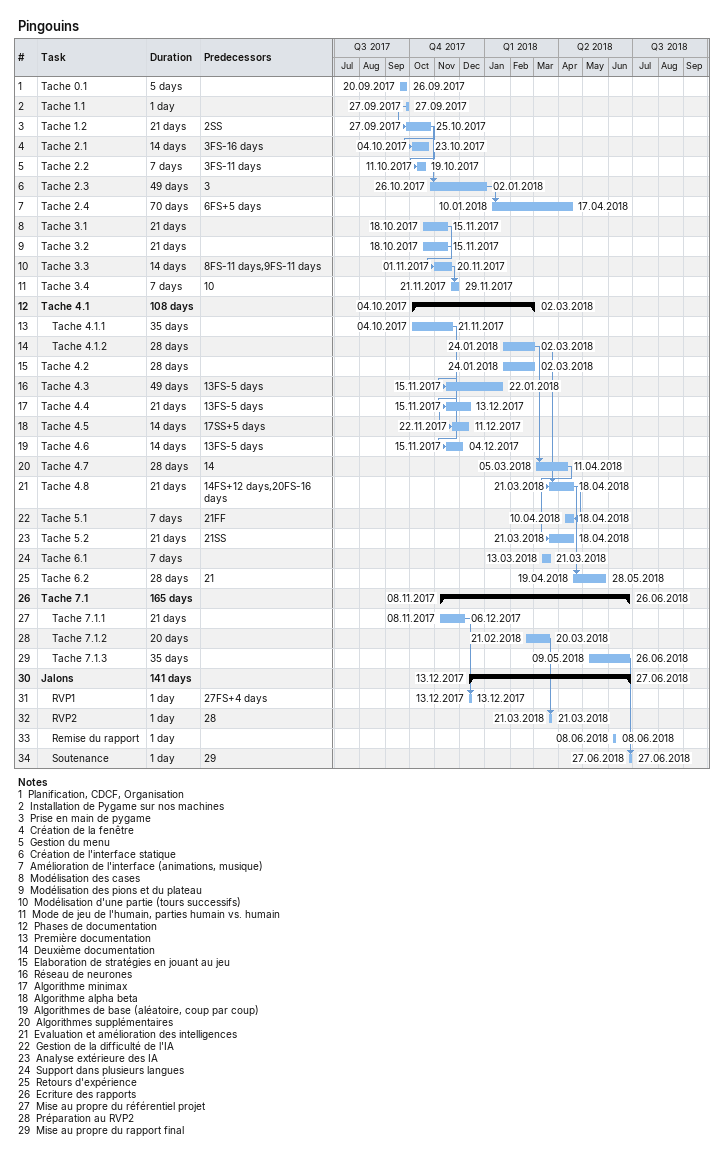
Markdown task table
Pingouins

| ID | Level | Task | Duration | Start | Finish | Predecessors |
|---|---|---|---|---|---|---|
| 1 | 1 | Tache 0.1 | 5d | 2017-09-20 | 2017-09-26 |  |
| 2 | 1 | Tache 1.1 | 1d | 2017-09-27 | 2017-09-27 |  |
| 3 | 1 | Tache 1.2 | 21d | 2017-09-27 | 2017-10-25 | 2SS |
| 4 | 1 | Tache 2.1 | 14d | 2017-10-04 | 2017-10-23 | 3FS-16d |
| 5 | 1 | Tache 2.2 | 7d | 2017-10-11 | 2017-10-19 | 3FS-11d |
| 6 | 1 | Tache 2.3 | 49d | 2017-10-26 | 2018-01-02 | 3 |
| 7 | 1 | Tache 2.4 | 70d | 2018-01-10 | 2018-04-17 | 6FS+5d |
| 8 | 1 | Tache 3.1 | 21d | 2017-10-18 | 2017-11-15 |  |
| 9 | 1 | Tache 3.2 | 21d | 2017-10-18 | 2017-11-15 |  |
| 10 | 1 | Tache 3.3 | 14d | 2017-11-01 | 2017-11-20 | 8FS-11d, 9FS-11d |
| 11 | 1 | Tache 3.4 | 7d | 2017-11-21 | 2017-11-29 | 10 |
| 12 | 1 | **Tache 4.1** | 108d | 2017-10-04 | 2018-03-02 |  |
| 13 | 2 | Tache 4.1.1 | 35d | 2017-10-04 | 2017-11-21 |  |
| 14 | 2 | Tache 4.1.2 | 28d | 2018-01-24 | 2018-03-02 |  |
| 15 | 1 | Tache 4.2 | 28d | 2018-01-24 | 2018-03-02 |  |
| 16 | 1 | Tache 4.3 | 49d | 2017-11-15 | 2018-01-22 | 13FS-5d |
| 17 | 1 | Tache 4.4 | 21d | 2017-11-15 | 2017-12-13 | 13FS-5d |
| 18 | 1 | Tache 4.5 | 14d | 2017-11-22 | 2017-12-11 | 17SS+5d |
| 19 | 1 | Tache 4.6 | 14d | 2017-11-15 | 2017-12-04 | 13FS-5d |
| 20 | 1 | Tache 4.7 | 28d | 2018-03-05 | 2018-04-11 | 14 |
| 21 | 1 | Tache 4.8 | 21d | 2018-03-21 | 2018-04-18 | 14FS+12d, 20FS-16d |
| 22 | 1 | Tache 5.1 | 7d | 2018-04-10 | 2018-04-18 | 21FF |
| 23 | 1 | Tache 5.2 | 21d | 2018-03-21 | 2018-04-18 | 21SS |
| 24 | 1 | Tache 6.1 | 7d | 2018-03-13 | 2018-03-21 |  |
| 25 | 1 | Tache 6.2 | 28d | 2018-04-19 | 2018-05-28 | 21 |
| 26 | 1 | **Tache 7.1** | 165d | 2017-11-08 | 2018-06-26 |  |
| 27 | 2 | Tache 7.1.1 | 21d | 2017-11-08 | 2017-12-06 |  |
| 28 | 2 | Tache 7.1.2 | 20d | 2018-02-21 | 2018-03-20 |  |
| 29 | 2 | Tache 7.1.3 | 35d | 2018-05-09 | 2018-06-26 |  |
| 30 | 1 | **Jalons** | 141d | 2017-12-13 | 2018-06-27 |  |
| 31 | 2 | RVP1 | 1d | 2017-12-13 | 2017-12-13 | 27FS+4d |
| 32 | 2 | RVP2 | 1d | 2018-03-21 | 2018-03-21 | 28 |
| 33 | 2 | Remise du rapport | 1d | 2018-06-08 | 2018-06-08 |  |
| 34 | 2 | Soutenance | 1d | 2018-06-27 | 2018-06-27 | 29 |

Notes
- 1: Planification, CDCF, Organisation
- 2: Installation de Pygame sur nos machines
- 3: Prise en main de pygame
- 4: Création de la fenêtre
- 5: Gestion du menu
- 6: Création de l'interface statique
- 7: Amélioration de l'interface (animations, musique)
- 8: Modélisation des cases
- 9: Modélisation des pions et du plateau
- 10: Modélisation d'une partie (tours successifs)
- 11: Mode de jeu de l'humain, parties humain vs. humain
- 12: Phases de documentation
- 13: Première documentation
- 14: Deuxième documentation
- 15: Elaboration de stratégies en jouant au jeu
- 16: Réseau de neurones
- 17: Algorithme minimax
- 18: Algorithme alpha beta
- 19: Algorithmes de base (aléatoire, coup par coup)
- 20: Algorithmes supplémentaires
- 21: Evaluation et amélioration des intelligences
- 22: Gestion de la difficulté de l'IA
- 23: Analyse extérieure des IA
- 24: Support dans plusieurs langues
- 25: Retours d'expérience
- 26: Ecriture des rapports
- 27: Mise au propre du référentiel projet
- 28: Préparation au RVP2
- 29: Mise au propre du rapport final
